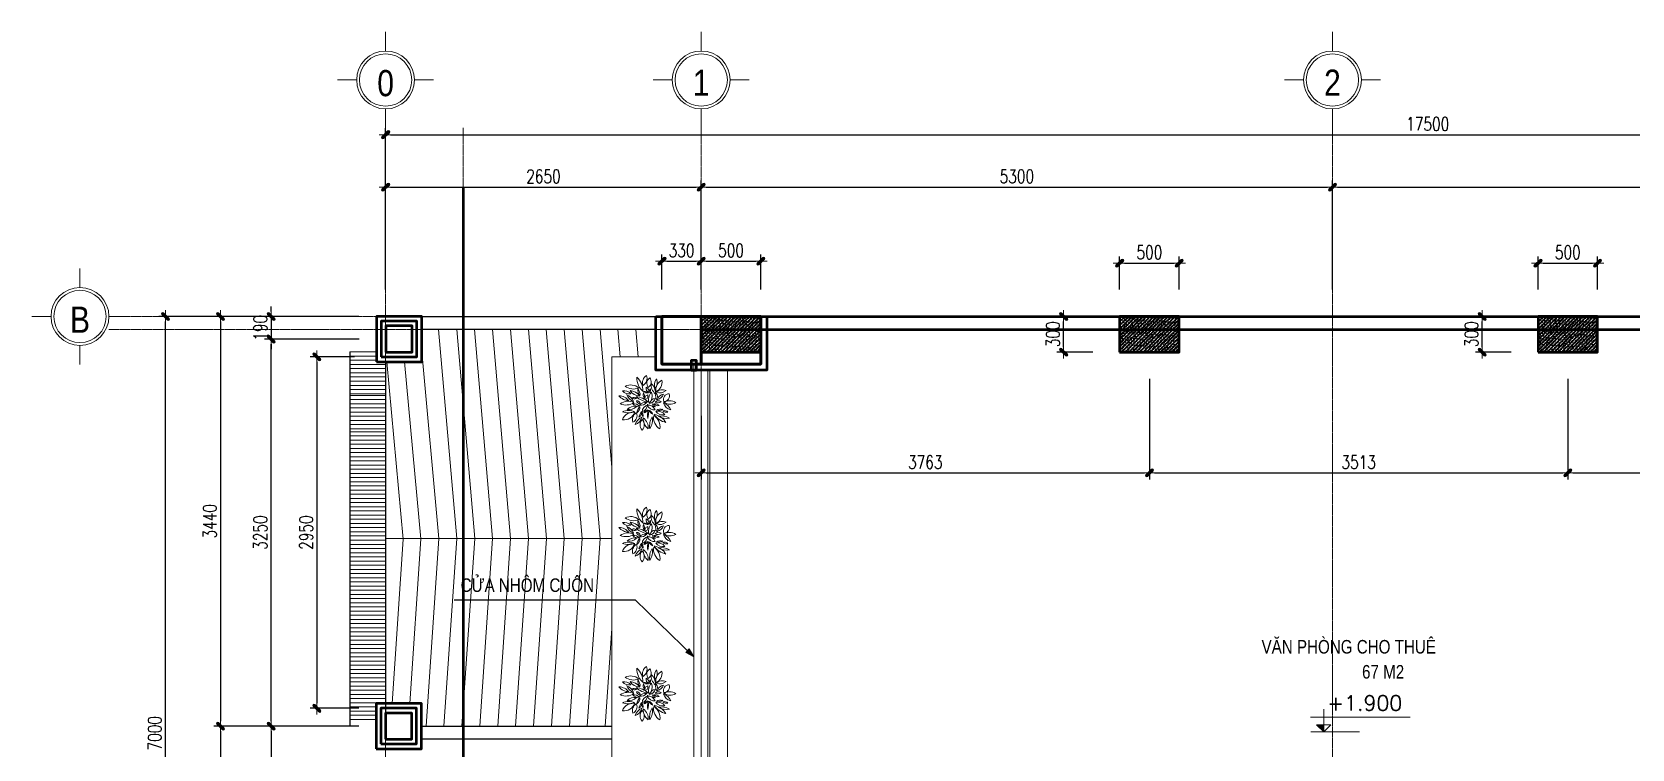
# Model space of a CAD drawing. Extents: x -165145 to 691808, y -202842 to 311040.
# Drawn here: x 443709 to 457143, y 280326 to 286346 of the extents above; entities that cross this region are included whole.
import ezdxf
from ezdxf.enums import TextEntityAlignment as Align

# ---------------------------------------------------------------- set-up
doc = ezdxf.new("R2010")
doc.units = 0
doc.header["$LTSCALE"] = 10
doc.header["$MEASUREMENT"] = 0
doc.linetypes.add('TIM', pattern=[26.01, 10, -3, 0.01, -3, 10])
doc.layers.get('0').update_dxf_attribs({"linetype": 'CONTINUOUS'})
doc.layers.get('Defpoints').update_dxf_attribs({"color": 5, "linetype": 'CONTINUOUS'})
for name, color, linetype, lineweight in [('ARROWS', 1, 'CONTINUOUS', 0), ('DIM', 8, 'CONTINUOUS', 13), ('netchia', 2, 'CONTINUOUS', 20), ('NETMANH', 149, 'CONTINUOUS', 5), ('NOITHAT', 35, 'CONTINUOUS', 9), ('TEXT', 4, 'CONTINUOUS', 20), ('THAY', 147, 'CONTINUOUS', 25), ('TRUC', 251, 'TIM', 5), ('wall', 7, 'CONTINUOUS', 50)]:
    doc.layers.add(name, color=color, linetype=linetype, lineweight=lineweight)
doc.styles.add('ROMANS', font='romans', dxfattribs={"width": 0.75, "bigfont": 'vns'})
doc.styles.add('VNARIALH', font='', dxfattribs={"width": 0.75})
doc.styles.add('VnArialNarrowH', font='')
doc.styles.add('VNCC-Arial', font='arial.ttf', dxfattribs={"width": 0.8})
doc.styles.get('VNARIALH').set_extended_font_data('.VnArialH')
doc.styles.get('VnArialNarrowH').set_extended_font_data('.VnArial NarrowH')
doc.dimstyles.new('fit0.75', dxfattribs={"dimscale": 0.5625, "dimtxt": 200, "dimasz": 75, "dimexe": 100, "dimexo": 400, "dimgap": 0.03, "dimtad": 0, "dimdec": 0, "dimdsep": 46, "dimtxsty": 'ROMANS', "dimblk": 'alex', "dimcen": 150, "dimclrd": 8, "dimclre": 8, "dimclrt": 7, "dimaunit": 1, "dimadec": 0, "dimazin": 0, "dimtfac": 0.072, "dimtdec": 0, "dimtix": 1, "dimtmove": 2, "dimatfit": 3, "dimldrblk": 'a-01', "dimfxl": 100, "dimtvp": 0.8, "dimtolj": 1, "dimarcsym": 0})

# ---------------------------------------------------------------- blocks, each defined once
blk = doc.blocks.new('tentruc')
at = {"layer": 'DIM'}
for p, q in [((0, 311), (0, 516)), ((-516, 0), (-311, 0)), ((-516, 0), (-311, 0)), ((311, 0), (516, 0)), ((311, 0), (516, 0)), ((0, -516), (0, -311))]:
    blk.add_line(p, q, dxfattribs=at)
at = {"layer": 'DIM', "ltscale": 0.5}
blk.add_circle((0, 0), 311, dxfattribs=at)
at = {"layer": 'DIM'}
blk.add_circle((0, 0), 281, dxfattribs=at)
at = {"layer": 'DIM', "color": 7, "linetype": 'ByBlock', "ltscale": 0.5, "style": 'VNARIALH', "width": 1.1}
blk.add_attdef('A', text='', height=281, dxfattribs=at).set_placement((0, -107), align=Align.CENTER)
blk = doc.blocks.new('alex')
at = {"layer": 'ARROWS'}
h = blk.add_hatch(color=1, dxfattribs=at)
edge = h.paths.add_edge_path()
edge.add_line((0.4, 0.74), (-0.74, -0.4))
edge.add_ellipse((-0.57, -0.57), major_axis=(0.17, 0.17), ratio=1, start_angle=90, end_angle=270)
edge.add_line((-0.4, -0.74), (0.74, 0.4))
edge.add_ellipse((0.57, 0.57), major_axis=(0.17, 0.17), ratio=1, start_angle=270, end_angle=450)
blk.add_lwpolyline([(0.4, 0.74), (-0.74, -0.4, 1), (-0.4, -0.74), (0.74, 0.4, 1)], format="xyb", close=True, dxfattribs=at)
at = {"layer": 'netchia', "color": 2}
for p, q in [((1.27, 0), (-1.27, 0)), ((0, -1.27), (0, 1.27))]:
    blk.add_line(p, q, dxfattribs=at)
blk = doc.blocks.new('*D874')
at = {"layer": 'Defpoints', "color": 0, "ltscale": 0.05, "transparency": 16777216}
for p in [(455885, 283958), (456354, 283958), (456354, 283658)]:
    blk.add_point(p, dxfattribs=at)
at = {"layer": 'DIM', "color": 8, "lineweight": -2, "ltscale": 0.05, "transparency": 16777216}
for p, q in [((456129, 283958), (455829, 283958)), ((455885, 283700), (455885, 283916)), ((456129, 283658), (455829, 283658))]:
    blk.add_line(p, q, dxfattribs=at)
at = {"layer": 'DIM', "color": 8, "lineweight": -2, "ltscale": 0.05, "transparency": 16777216, "xscale": 42.1875, "yscale": 42.1875, "zscale": 42.1875}
for p, rotation in [((455885, 283958), 90), ((455885, 283658), 270)]:
    blk.add_blockref('alex', p, dxfattribs=dict(at, rotation=rotation))
at = {"layer": 'DIM', "color": 7, "ltscale": 0.05, "transparency": 16777216, "insert": (455795, 283808), "char_height": 112.5, "attachment_point": 5, "rotation": 90, "style": 'ROMANS'}
blk.add_mtext('\\A1;300', dxfattribs=at)
blk = doc.blocks.new('a-01')
at = {"layer": 'ARROWS'}
blk.add_hatch(color=256, dxfattribs=at).paths.add_polyline_path([(-1.8, 0.49), (-1.8, -0.49), (0, 0)])
at = {"layer": 'netchia'}
blk.add_lwpolyline([(-1.8, 0.49), (-1.8, -0.49), (0, 0), (0, 0)], close=True, dxfattribs=at)
blk = doc.blocks.new('*D877')
at = {"layer": 'Defpoints', "color": 0, "ltscale": 0.05, "transparency": 16777216}
for p in [(454628, 285044), (449328, 283958), (454628, 283958)]:
    blk.add_point(p, dxfattribs=at)
at = {"layer": 'DIM', "color": 8, "lineweight": -2, "ltscale": 0.05, "transparency": 16777216}
for p, q in [((449328, 284183), (449328, 285100)), ((454628, 284183), (454628, 285100)), ((449370, 285044), (454585, 285044))]:
    blk.add_line(p, q, dxfattribs=at)
at = {"layer": 'DIM', "color": 8, "lineweight": -2, "ltscale": 0.05, "transparency": 16777216, "xscale": 42.1875, "yscale": 42.1875, "zscale": 42.1875, "rotation": 180}
blk.add_blockref('alex', (449328, 285044), dxfattribs=at)
at = {"layer": 'DIM', "color": 8, "lineweight": -2, "ltscale": 0.05, "transparency": 16777216, "xscale": 42.1875, "yscale": 42.1875, "zscale": 42.1875}
blk.add_blockref('alex', (454628, 285044), dxfattribs=at)
at = {"layer": 'DIM', "color": 7, "ltscale": 0.05, "transparency": 16777216, "insert": (451978, 285134), "char_height": 112.5, "attachment_point": 5, "style": 'ROMANS'}
blk.add_mtext('\\A1;5300', dxfattribs=at)
blk = doc.blocks.new('*D836')
at = {"layer": 'Defpoints', "color": 0, "transparency": 16777216}
for p in [(449328, 285044), (446678, 284066), (449328, 284066)]:
    blk.add_point(p, dxfattribs=at)
at = {"layer": 'DIM', "color": 8, "lineweight": -2, "transparency": 16777216}
for p, q in [((446678, 284291), (446678, 285100)), ((449328, 284291), (449328, 285100)), ((446720, 285044), (449285, 285044))]:
    blk.add_line(p, q, dxfattribs=at)
at = {"layer": 'DIM', "color": 8, "lineweight": -2, "transparency": 16777216, "xscale": 42.1875, "yscale": 42.1875, "zscale": 42.1875, "rotation": 180}
blk.add_blockref('alex', (446678, 285044), dxfattribs=at)
at = {"layer": 'DIM', "color": 8, "lineweight": -2, "transparency": 16777216, "xscale": 42.1875, "yscale": 42.1875, "zscale": 42.1875}
blk.add_blockref('alex', (449328, 285044), dxfattribs=at)
at = {"layer": 'DIM', "color": 7, "transparency": 16777216, "insert": (448003, 285134), "char_height": 112.5, "attachment_point": 5, "style": 'ROMANS'}
blk.add_mtext('\\A1;2650', dxfattribs=at)
blk = doc.blocks.new('*D837')
at = {"layer": 'Defpoints', "color": 0, "transparency": 16777216}
for p in [(460118, 285044), (454628, 283958), (460118, 283958)]:
    blk.add_point(p, dxfattribs=at)
at = {"layer": 'DIM', "color": 8, "lineweight": -2, "transparency": 16777216}
for p, q in [((454628, 284183), (454628, 285100)), ((460118, 284183), (460118, 285100)), ((454670, 285044), (460075, 285044))]:
    blk.add_line(p, q, dxfattribs=at)
at = {"layer": 'DIM', "color": 8, "lineweight": -2, "transparency": 16777216, "xscale": 42.1875, "yscale": 42.1875, "zscale": 42.1875, "rotation": 180}
blk.add_blockref('alex', (454628, 285044), dxfattribs=at)
at = {"layer": 'DIM', "color": 8, "lineweight": -2, "transparency": 16777216, "xscale": 42.1875, "yscale": 42.1875, "zscale": 42.1875}
blk.add_blockref('alex', (460118, 285044), dxfattribs=at)
at = {"layer": 'DIM', "color": 7, "transparency": 16777216, "insert": (457373, 285134), "char_height": 112.5, "attachment_point": 5, "style": 'ROMANS'}
blk.add_mtext('\\A1;5490', dxfattribs=at)
blk = doc.blocks.new('*D841')
at = {"layer": 'Defpoints', "color": 0, "transparency": 16777216}
for p in [(464178, 285484), (446678, 283958), (464178, 283958)]:
    blk.add_point(p, dxfattribs=at)
at = {"layer": 'DIM', "color": 8, "lineweight": -2, "transparency": 16777216}
for p, q in [((446678, 284183), (446678, 285540)), ((464178, 284183), (464178, 285540)), ((446720, 285484), (464135, 285484))]:
    blk.add_line(p, q, dxfattribs=at)
at = {"layer": 'DIM', "color": 8, "lineweight": -2, "transparency": 16777216, "xscale": 42.1875, "yscale": 42.1875, "zscale": 42.1875, "rotation": 180}
blk.add_blockref('alex', (446678, 285484), dxfattribs=at)
at = {"layer": 'DIM', "color": 8, "lineweight": -2, "transparency": 16777216, "xscale": 42.1875, "yscale": 42.1875, "zscale": 42.1875}
blk.add_blockref('alex', (464178, 285484), dxfattribs=at)
at = {"layer": 'DIM', "color": 7, "transparency": 16777216, "insert": (455428, 285574), "char_height": 112.5, "attachment_point": 5, "style": 'ROMANS'}
blk.add_mtext('\\A1;17500', dxfattribs=at)
blk = doc.blocks.new('*D866')
at = {"layer": 'Defpoints', "color": 0, "transparency": 16777216}
for p in [(449828, 284422), (449328, 283958), (449828, 283958)]:
    blk.add_point(p, dxfattribs=at)
at = {"layer": 'DIM', "color": 8, "lineweight": -2, "transparency": 16777216}
for p, q in [((449328, 284183), (449328, 284478)), ((449370, 284422), (449785, 284422)), ((449828, 284183), (449828, 284478))]:
    blk.add_line(p, q, dxfattribs=at)
at = {"layer": 'DIM', "color": 8, "lineweight": -2, "transparency": 16777216, "xscale": 42.1875, "yscale": 42.1875, "zscale": 42.1875, "rotation": 180}
blk.add_blockref('alex', (449328, 284422), dxfattribs=at)
at = {"layer": 'DIM', "color": 8, "lineweight": -2, "transparency": 16777216, "xscale": 42.1875, "yscale": 42.1875, "zscale": 42.1875}
blk.add_blockref('alex', (449828, 284422), dxfattribs=at)
at = {"layer": 'DIM', "color": 7, "transparency": 16777216, "insert": (449578, 284512), "char_height": 112.5, "attachment_point": 5, "style": 'ROMANS'}
blk.add_mtext('\\A1;500', dxfattribs=at)
blk = doc.blocks.new('*D867')
at = {"layer": 'Defpoints', "color": 0, "transparency": 16777216}
for p in [(456854, 284406), (456354, 283958), (456854, 283958)]:
    blk.add_point(p, dxfattribs=at)
at = {"layer": 'DIM', "color": 8, "lineweight": -2, "transparency": 16777216}
for p, q in [((456354, 284183), (456354, 284462)), ((456854, 284183), (456854, 284462)), ((456397, 284406), (456812, 284406))]:
    blk.add_line(p, q, dxfattribs=at)
at = {"layer": 'DIM', "color": 8, "lineweight": -2, "transparency": 16777216, "xscale": 42.1875, "yscale": 42.1875, "zscale": 42.1875, "rotation": 180}
blk.add_blockref('alex', (456354, 284406), dxfattribs=at)
at = {"layer": 'DIM', "color": 8, "lineweight": -2, "transparency": 16777216, "xscale": 42.1875, "yscale": 42.1875, "zscale": 42.1875}
blk.add_blockref('alex', (456854, 284406), dxfattribs=at)
at = {"layer": 'DIM', "color": 7, "transparency": 16777216, "insert": (456604, 284496), "char_height": 112.5, "attachment_point": 5, "style": 'ROMANS'}
blk.add_mtext('\\A1;500', dxfattribs=at)
blk = doc.blocks.new('*D883')
at = {"layer": 'Defpoints', "color": 0, "ltscale": 0.05, "transparency": 16777216}
for p in [(449328, 284422), (448998, 283958), (449328, 283958)]:
    blk.add_point(p, dxfattribs=at)
at = {"layer": 'DIM', "color": 8, "lineweight": -2, "ltscale": 0.05, "transparency": 16777216}
for p, q in [((448998, 284183), (448998, 284478)), ((449040, 284422), (449285, 284422)), ((449328, 284183), (449328, 284478))]:
    blk.add_line(p, q, dxfattribs=at)
at = {"layer": 'DIM', "color": 8, "lineweight": -2, "ltscale": 0.05, "transparency": 16777216, "xscale": 42.1875, "yscale": 42.1875, "zscale": 42.1875, "rotation": 180}
blk.add_blockref('alex', (448998, 284422), dxfattribs=at)
at = {"layer": 'DIM', "color": 8, "lineweight": -2, "ltscale": 0.05, "transparency": 16777216, "xscale": 42.1875, "yscale": 42.1875, "zscale": 42.1875}
blk.add_blockref('alex', (449328, 284422), dxfattribs=at)
at = {"layer": 'DIM', "color": 7, "ltscale": 0.05, "transparency": 16777216, "insert": (449163, 284512), "char_height": 112.5, "attachment_point": 5, "style": 'ROMANS'}
blk.add_mtext('\\A1;330', dxfattribs=at)
blk = doc.blocks.new('*D887')
at = {"layer": 'Defpoints', "color": 0, "transparency": 16777216}
for p in [(444829, 283958), (446678, 283958), (446678, 276958)]:
    blk.add_point(p, dxfattribs=at)
at = {"layer": 'DIM', "color": 8, "lineweight": -2, "transparency": 16777216}
for p, q in [((446453, 283958), (444773, 283958)), ((444829, 277000), (444829, 283916)), ((446453, 276958), (444773, 276958))]:
    blk.add_line(p, q, dxfattribs=at)
at = {"layer": 'DIM', "color": 8, "lineweight": -2, "transparency": 16777216, "xscale": 42.1875, "yscale": 42.1875, "zscale": 42.1875}
for p, rotation in [((444829, 283958), 90), ((444829, 276958), 270)]:
    blk.add_blockref('alex', p, dxfattribs=dict(at, rotation=rotation))
at = {"layer": 'DIM', "color": 7, "transparency": 16777216, "insert": (444739, 280458), "char_height": 112.5, "attachment_point": 5, "rotation": 90, "style": 'ROMANS'}
blk.add_mtext('\\A1;7000', dxfattribs=at)
blk = doc.blocks.new('cot0.000')
at = {"linetype": 'ByBlock', "ltscale": 0.5}
blk.add_hatch(color=7, dxfattribs=at).paths.add_polyline_path([(0, 65), (-67, 65), (0, 0)])
at = {"color": 7, "linetype": 'ByBlock', "ltscale": 0.5}
for p, q in [((0, 212), (0, 0)), ((-124, 138), (807, 138)), ((-121, 0), (332, 0)), ((0, 0), (-67, 65)), ((-67, 65), (67, 65)), ((0, 0), (67, 65))]:
    blk.add_line(p, q, dxfattribs=at)
at = {"color": 7, "linetype": 'ByBlock', "ltscale": 0.5, "style": 'ROMANS'}
blk.add_attdef('%%P0.000', (33, 199), '', height=141, dxfattribs=at)
blk = doc.blocks.new('*D888')
at = {"layer": 'Defpoints', "color": 0, "transparency": 16777216}
for p in [(446601, 283958), (445292, 280518), (446598, 280518)]:
    blk.add_point(p, dxfattribs=at)
at = {"layer": 'DIM', "color": 8, "lineweight": -2, "transparency": 16777216}
for p, q in [((446376, 283958), (445236, 283958)), ((445292, 283916), (445292, 280560)), ((446373, 280518), (445236, 280518))]:
    blk.add_line(p, q, dxfattribs=at)
at = {"layer": 'DIM', "color": 8, "lineweight": -2, "transparency": 16777216, "xscale": 42.1875, "yscale": 42.1875, "zscale": 42.1875}
for p, rotation in [((445292, 283958), 90), ((445292, 280518), 270)]:
    blk.add_blockref('alex', p, dxfattribs=dict(at, rotation=rotation))
at = {"layer": 'DIM', "color": 7, "transparency": 16777216, "insert": (445202, 282238), "char_height": 112.5, "attachment_point": 5, "rotation": 90, "style": 'ROMANS'}
blk.add_mtext('\\A1;3440', dxfattribs=at)
blk = doc.blocks.new('*D889')
at = {"layer": 'Defpoints', "color": 0, "transparency": 16777216}
for p in [(446499, 280518), (445292, 276958), (446499, 276958)]:
    blk.add_point(p, dxfattribs=at)
at = {"layer": 'DIM', "color": 8, "lineweight": -2, "transparency": 16777216}
for p, q in [((446274, 280518), (445236, 280518)), ((445292, 280476), (445292, 277000)), ((446274, 276958), (445236, 276958))]:
    blk.add_line(p, q, dxfattribs=at)
at = {"layer": 'DIM', "color": 8, "lineweight": -2, "transparency": 16777216, "xscale": 42.1875, "yscale": 42.1875, "zscale": 42.1875}
for p, rotation in [((445292, 280518), 90), ((445292, 276958), 270)]:
    blk.add_blockref('alex', p, dxfattribs=dict(at, rotation=rotation))
at = {"layer": 'DIM', "color": 7, "transparency": 16777216, "insert": (445202, 278738), "char_height": 112.5, "attachment_point": 5, "rotation": 90, "style": 'ROMANS'}
blk.add_mtext('\\A1;3560', dxfattribs=at)
blk = doc.blocks.new('*D890')
at = {"layer": 'Defpoints', "color": 0, "transparency": 16777216}
for p in [(446678, 280518), (445716, 278758), (446678, 278758)]:
    blk.add_point(p, dxfattribs=at)
at = {"layer": 'DIM', "color": 8, "lineweight": -2, "transparency": 16777216}
for p, q in [((446453, 280518), (445660, 280518)), ((445716, 280476), (445716, 278800)), ((446453, 278758), (445660, 278758))]:
    blk.add_line(p, q, dxfattribs=at)
at = {"layer": 'DIM', "color": 8, "lineweight": -2, "transparency": 16777216, "xscale": 42.1875, "yscale": 42.1875, "zscale": 42.1875}
for p, rotation in [((445716, 280518), 90), ((445716, 278758), 270)]:
    blk.add_blockref('alex', p, dxfattribs=dict(at, rotation=rotation))
at = {"layer": 'DIM', "color": 7, "transparency": 16777216, "insert": (445626, 279638), "char_height": 112.5, "attachment_point": 5, "rotation": 90, "style": 'ROMANS'}
blk.add_mtext('\\A1;1760', dxfattribs=at)
blk = doc.blocks.new('*D893')
at = {"layer": 'Defpoints', "color": 0, "transparency": 16777216}
for p in [(445716, 283768), (446681, 283768), (446678, 280518)]:
    blk.add_point(p, dxfattribs=at)
at = {"layer": 'DIM', "color": 8, "lineweight": -2, "transparency": 16777216}
for p, q in [((446456, 283768), (445660, 283768)), ((445716, 280560), (445716, 283726)), ((446453, 280518), (445660, 280518))]:
    blk.add_line(p, q, dxfattribs=at)
at = {"layer": 'DIM', "color": 8, "lineweight": -2, "transparency": 16777216, "xscale": 42.1875, "yscale": 42.1875, "zscale": 42.1875}
for p, rotation in [((445716, 283768), 90), ((445716, 280518), 270)]:
    blk.add_blockref('alex', p, dxfattribs=dict(at, rotation=rotation))
at = {"layer": 'DIM', "color": 7, "transparency": 16777216, "insert": (445626, 282143), "char_height": 112.5, "attachment_point": 5, "rotation": 90, "style": 'ROMANS'}
blk.add_mtext('\\A1;3250', dxfattribs=at)
blk = doc.blocks.new('*D894')
at = {"layer": 'Defpoints', "color": 0, "transparency": 16777216}
for p in [(446601, 283958), (445716, 283768), (446681, 283768)]:
    blk.add_point(p, dxfattribs=at)
at = {"layer": 'DIM', "color": 8, "lineweight": -2, "transparency": 16777216}
for p, q in [((445716, 284000), (445716, 284042)), ((446376, 283958), (445660, 283958)), ((445716, 283958), (445716, 283768)), ((446456, 283768), (445660, 283768)), ((445716, 283726), (445716, 283684))]:
    blk.add_line(p, q, dxfattribs=at)
at = {"layer": 'DIM', "color": 8, "lineweight": -2, "transparency": 16777216, "xscale": 42.1875, "yscale": 42.1875, "zscale": 42.1875}
for p, rotation in [((445716, 283958), 270), ((445716, 283768), 90)]:
    blk.add_blockref('alex', p, dxfattribs=dict(at, rotation=rotation))
at = {"layer": 'DIM', "color": 7, "transparency": 16777216, "insert": (445626, 283863), "char_height": 112.5, "attachment_point": 5, "rotation": 90, "style": 'ROMANS'}
blk.add_mtext('\\A1;190', dxfattribs=at)
blk = doc.blocks.new('MB-CAY44')
at = {"color": 0, "linetype": 'ByBlock'}
for centre, radius, start, end in [((-348, 127), 274, 49.8506, 114.6719), ((-286, 586), 274, 229.8506, 294.6719), ((153, 541), 365, 176.0096, 234.5768), ((-451, 290), 365, 356.0096, 49.186), ((83, 452), 175, 120.4086, 200.4312), ((-170, 542), 175, 300.4086, 20.4312), ((72, 323), 89.3, 161.8817, 249.7301), ((-44, 267), 89.3, 341.8817, 69.7301), ((144, 435), 143, 124.6008, 217.4658), ((-51, 466), 143, 304.6008, 37.4658), ((345, 409), 255, 175.2839, 229.9285), ((-73, 235), 255, 355.2839, 49.9285), ((351, 405), 192, 138.8969, 205.4069), ((33, 449), 192, 318.8969, 25.4069), ((415, 293), 226, 114.4303, 189.807), ((98, 460), 226, 294.4303, 9.807), ((-373, 353), 290, 219.7488, 267.8702), ((-606, -122), 290, 39.7488, 87.8702), ((-396, -246), 298, 66.2552, 125.0335), ((-444, 270), 298, 245.6693, 304.4476), ((-482, 89), 187, 42.1437, 101.6667), ((-382, 397), 187, 222.1437, 281.6667), ((-188, 287), 260, 201.3015, 248.66), ((-525, -49), 260, 21.3015, 68.66), ((-362, 35), 244, 32.8184, 88.3343), ((-150, 411), 244, 212.8184, 268.3343), ((-281, 49), 87.4, 47.3873, 115.7476), ((-259, 192), 87.4, 227.3873, 295.7476), ((-259, -268), 418, 46.9394, 85.8583), ((57, 455), 418, 226.9394, 265.8583), ((-144, 78), 79.3, 190.523, 270.8605), ((-220, -16), 79.3, 10.523, 90.8605), ((20, 293), 210, 172.8778, 216.4562), ((-355, 189), 210, 354.4977, 38.0761), ((-31, -142), 169, 80.1717, 138.3136), ((-128, 136), 169, 260.1717, 318.3136), ((29, 188), 111, 158.2119, 216.9673), ((-163, 162), 111, 338.2119, 36.9673), ((-53, 140), 122, 47.1077, 93.2701), ((23, 350), 122, 227.1077, 273.2701), ((36, 113), 77.9, 102.1635, 198.3798), ((-54, 165), 77.9, 282.1635, 18.3798), ((268, 87), 233, 136.6356, 199.4278), ((-121, 169), 233, 316.6356, 19.4278), ((126, 263), 74, 131.0823, 198.427), ((7, 295), 74, 311.0823, 18.427), ((42, 142), 139, 276.3902, 348.0721), ((196, -24), 139, 97.3883, 169.0703), ((245, -33), 98.1, 53.2772, 136.2565), ((233, 113), 98.1, 233.2772, 316.2565), ((328, 171), 142, 159.261, 223.9723), ((91, 126), 142, 337.7122, 42.4235), ((334, 108), 191, 66.1459, 133.4318), ((282, 423), 191, 245.4893, 312.7752), ((381, 42), 164, 99.3324, 162.1699), ((198, 254), 164, 279.3324, 342.1699), ((470, 93), 118, 86.9965, 202.2058), ((482, -167), 230, 54.1936, 122.622), ((500, 218), 230, 232.0955, 300.5238), ((297, -202), 223, 18.5093, 74.2466), ((569, 84), 223, 198.5093, 254.2466), ((367, 166), 118, 266.9965, 22.2058), ((-389, -495), 350, 67.9577, 112.0423), ((-389, 154), 350, 247.9577, 292.0423), ((-291, -420), 241, 81.9405, 161.3964), ((-486, -104), 241, 261.9405, 341.3964), ((-273, -263), 207, 75.5726, 136.3385), ((-371, 80), 207, 255.5726, 316.3385), ((-149, -336), 159, 118.5878, 201.4707), ((-277, -169), 166, 43.3367, 98.0592), ((-180, 109), 166, 223.3367, 278.0592), ((-368, -251), 159, 296.5049, 19.3878), ((-331, -227), 234, 291.2499, 344.3738), ((-22, -507), 234, 111.2499, 164.3738), ((-57, -192), 154, 125.3547, 180.2444), ((-300, -67), 154, 305.3547, 0.2444), ((12, -306), 181, 133.9894, 174.6599), ((-289, -156), 181, 312.3809, 353.0513), ((24, -450), 167, 137.2816, 222.7184), ((-169, -251), 90.3, 346.6712, 51.5788), ((-20, -205), 90.3, 162.6051, 227.5126), ((-138, -23), 150, 280.5964, 4.0524), ((52, -175), 150, 98.3256, 181.7816), ((-222, -450), 167, 317.2816, 42.7184), ((189, -319), 268, 176.7146, 233.4855), ((-237, -519), 268, 356.7146, 53.4855), ((47, -253), 124, 100.7404, 152.602), ((-81, -73), 124, 278.3028, 330.1644), ((310, -242), 299, 159.0434, 194.094), ((35, -180), 151, 18.7265, 98.5819), ((155, 18), 151, 198.7265, 278.5819), ((-264, -219), 299, 341.3279, 16.3785), ((190, -85), 153, 199.0975, 246.0922), ((-17, -275), 153, 19.0975, 66.0922), ((414, -475), 356, 146.5506, 189.6063), ((-234, -338), 356, 326.5506, 9.6063), ((192, 4), 72.2, 184.751, 258.4779), ((106, -72), 72.2, 4.751, 78.4779), ((418, -300), 275, 169.9797, 239.5558), ((7, -489), 275, 349.7437, 59.3198), ((505, 13), 425, 214.8518, 256.8329), ((55, -637), 425, 33.7346, 75.7157), ((183, -99), 96.4, 36.6262, 104.0418), ((237, 52), 96.4, 216.6262, 284.0418), ((230, -357), 198, 37.9495, 102.0596), ((345, -42), 198, 217.9495, 282.0596), ((292, -262), 149, 71.397, 126.5601), ((251, 0), 149, 251.397, 306.5601), ((300, -597), 338, 57.8807, 99.8189), ((422, 22), 338, 237.8807, 279.8189), ((373, -246), 101, 42.1798, 106.9561), ((418, -81), 101, 222.1798, 286.9561)]:
    blk.add_arc(centre, radius, start, end, dxfattribs=at)
blk = doc.blocks.new('*D902')
at = {"layer": 'Defpoints', "color": 0, "transparency": 16777216}
for p in [(446641, 283618), (446100, 280668), (446678, 280668)]:
    blk.add_point(p, dxfattribs=at)
at = {"layer": 'DIM', "color": 8, "lineweight": -2, "transparency": 16777216}
for p, q in [((446416, 283618), (446043, 283618)), ((446100, 283576), (446100, 280710)), ((446453, 280668), (446043, 280668))]:
    blk.add_line(p, q, dxfattribs=at)
at = {"layer": 'DIM', "color": 8, "lineweight": -2, "transparency": 16777216, "xscale": 42.1875, "yscale": 42.1875, "zscale": 42.1875}
for p, rotation in [((446100, 283618), 90), ((446100, 280668), 270)]:
    blk.add_blockref('alex', p, dxfattribs=dict(at, rotation=rotation))
at = {"layer": 'DIM', "color": 7, "transparency": 16777216, "insert": (446010, 282143), "char_height": 112.5, "attachment_point": 5, "rotation": 90, "style": 'ROMANS'}
blk.add_mtext('\\A1;2950', dxfattribs=at)
blk = doc.blocks.new('*D903')
at = {"layer": 'Defpoints', "color": 0, "ltscale": 0.05, "transparency": 16777216}
for p in [(452371, 283958), (452841, 283958), (452841, 283658)]:
    blk.add_point(p, dxfattribs=at)
at = {"layer": 'DIM', "color": 8, "lineweight": -2, "ltscale": 0.05, "transparency": 16777216}
for p, q in [((452616, 283958), (452315, 283958)), ((452371, 283700), (452371, 283916)), ((452616, 283658), (452315, 283658))]:
    blk.add_line(p, q, dxfattribs=at)
at = {"layer": 'DIM', "color": 8, "lineweight": -2, "ltscale": 0.05, "transparency": 16777216, "xscale": 42.1875, "yscale": 42.1875, "zscale": 42.1875}
for p, rotation in [((452371, 283958), 90), ((452371, 283658), 270)]:
    blk.add_blockref('alex', p, dxfattribs=dict(at, rotation=rotation))
at = {"layer": 'DIM', "color": 7, "ltscale": 0.05, "transparency": 16777216, "insert": (452281, 283808), "char_height": 112.5, "attachment_point": 5, "rotation": 90, "style": 'ROMANS'}
blk.add_mtext('\\A1;300', dxfattribs=at)
blk = doc.blocks.new('*D904')
at = {"layer": 'Defpoints', "color": 0, "transparency": 16777216}
for p in [(453341, 284406), (452841, 283958), (453341, 283958)]:
    blk.add_point(p, dxfattribs=at)
at = {"layer": 'DIM', "color": 8, "lineweight": -2, "transparency": 16777216}
for p, q in [((452841, 284183), (452841, 284462)), ((453341, 284183), (453341, 284462)), ((452883, 284406), (453299, 284406))]:
    blk.add_line(p, q, dxfattribs=at)
at = {"layer": 'DIM', "color": 8, "lineweight": -2, "transparency": 16777216, "xscale": 42.1875, "yscale": 42.1875, "zscale": 42.1875, "rotation": 180}
blk.add_blockref('alex', (452841, 284406), dxfattribs=at)
at = {"layer": 'DIM', "color": 8, "lineweight": -2, "transparency": 16777216, "xscale": 42.1875, "yscale": 42.1875, "zscale": 42.1875}
blk.add_blockref('alex', (453341, 284406), dxfattribs=at)
at = {"layer": 'DIM', "color": 7, "transparency": 16777216, "insert": (453091, 284496), "char_height": 112.5, "attachment_point": 5, "style": 'ROMANS'}
blk.add_mtext('\\A1;500', dxfattribs=at)
blk = doc.blocks.new('*D909')
at = {"layer": 'Defpoints', "color": 0, "transparency": 16777216}
for p in [(453091, 283658), (449328, 283348), (453091, 282644)]:
    blk.add_point(p, dxfattribs=at)
at = {"layer": 'DIM', "color": 8, "lineweight": -2, "transparency": 16777216}
for p, q in [((453091, 283433), (453091, 282588)), ((449328, 283123), (449328, 282588)), ((449370, 282644), (453049, 282644))]:
    blk.add_line(p, q, dxfattribs=at)
at = {"layer": 'DIM', "color": 8, "lineweight": -2, "transparency": 16777216, "xscale": 42.1875, "yscale": 42.1875, "zscale": 42.1875, "rotation": 180}
blk.add_blockref('alex', (449328, 282644), dxfattribs=at)
at = {"layer": 'DIM', "color": 8, "lineweight": -2, "transparency": 16777216, "xscale": 42.1875, "yscale": 42.1875, "zscale": 42.1875}
blk.add_blockref('alex', (453091, 282644), dxfattribs=at)
at = {"layer": 'DIM', "color": 7, "transparency": 16777216, "insert": (451209, 282734), "char_height": 112.5, "attachment_point": 5, "style": 'ROMANS'}
blk.add_mtext('\\A1;3763', dxfattribs=at)
blk = doc.blocks.new('*D910')
at = {"layer": 'Defpoints', "color": 0, "transparency": 16777216}
for p in [(453091, 283658), (456604, 283658), (456604, 282644)]:
    blk.add_point(p, dxfattribs=at)
at = {"layer": 'DIM', "color": 8, "lineweight": -2, "transparency": 16777216}
for p, q in [((453091, 283433), (453091, 282588)), ((456604, 283433), (456604, 282588)), ((453133, 282644), (456562, 282644))]:
    blk.add_line(p, q, dxfattribs=at)
at = {"layer": 'DIM', "color": 8, "lineweight": -2, "transparency": 16777216, "xscale": 42.1875, "yscale": 42.1875, "zscale": 42.1875, "rotation": 180}
blk.add_blockref('alex', (453091, 282644), dxfattribs=at)
at = {"layer": 'DIM', "color": 8, "lineweight": -2, "transparency": 16777216, "xscale": 42.1875, "yscale": 42.1875, "zscale": 42.1875}
blk.add_blockref('alex', (456604, 282644), dxfattribs=at)
at = {"layer": 'DIM', "color": 7, "transparency": 16777216, "insert": (454848, 282734), "char_height": 112.5, "attachment_point": 5, "style": 'ROMANS'}
blk.add_mtext('\\A1;3513', dxfattribs=at)
blk = doc.blocks.new('*D911')
at = {"layer": 'Defpoints', "color": 0, "transparency": 16777216}
for p in [(456604, 283658), (460118, 283658), (460118, 282644)]:
    blk.add_point(p, dxfattribs=at)
at = {"layer": 'DIM', "color": 8, "lineweight": -2, "transparency": 16777216}
for p, q in [((456604, 283433), (456604, 282588)), ((460118, 283433), (460118, 282588)), ((456647, 282644), (460075, 282644))]:
    blk.add_line(p, q, dxfattribs=at)
at = {"layer": 'DIM', "color": 8, "lineweight": -2, "transparency": 16777216, "xscale": 42.1875, "yscale": 42.1875, "zscale": 42.1875, "rotation": 180}
blk.add_blockref('alex', (456604, 282644), dxfattribs=at)
at = {"layer": 'DIM', "color": 8, "lineweight": -2, "transparency": 16777216, "xscale": 42.1875, "yscale": 42.1875, "zscale": 42.1875}
blk.add_blockref('alex', (460118, 282644), dxfattribs=at)
at = {"layer": 'DIM', "color": 7, "transparency": 16777216, "insert": (458361, 282734), "char_height": 112.5, "attachment_point": 5, "style": 'ROMANS'}
blk.add_mtext('\\A1;3513', dxfattribs=at)

msp = doc.modelspace()

# ---------------------------------------------------------------- hatches: boundary and pattern name
at = {"layer": 'DIM'}
h = msp.add_hatch(dxfattribs=at)
h.set_pattern_fill('BT-01', color=3, scale=5, pattern_type=2)
h.set_pattern_definition([(50, (-797081.195, 554917.752), (35.8630091, -3.13760675), [3.75, -41.25]), (355, (-797081.195, 554917.752), (-6.9375667, 37.6096067), [3, -33]), (100.4514, (-797078.206, 554917.49), (28.9254691, 34.4719771), [3.1870095, -35.0571056]), (46.1842, (-797081.195, 554927.75), (53.3620524, -8.2759507), [5.625, -61.875]), (96.6356, (-797076.75, 554927.06), (46.7331353, 48.7058935), [4.7805144, -52.58565]), (351.1842, (-797081.195, 554927.75), (46.7330973, 48.70593), [4.5, -49.5]), (21, (-797076.195, 554925.252), (29.8453526, -20.1309445), [3.75, -41.25]), (326, (-797076.195, 554925.252), (12.1657666, 36.2575023), [3, -33]), (71.4514, (-797073.708, 554923.575), (42.0111314, 16.1265248), [3.1870095, -35.0571056]), (37.5, (-797081.195, 554917.752), (0.60799277, 16.64469269), [0, -32.6, 0, -33.5, 0, -33.125]), (7.5, (-797081.195, 554917.752), (13.15347687, 19.7205856), [0, -19.1, 0, -31.85, 0, -12.625]), (327.5, (-797092.345, 554917.752), (26.69112181, -1.12774359), [0, -12.5, 0, -39, 0, -51.75]), (317.5, (-797097.345, 554917.752), (29.15930847, 5.0052491), [0, -16.25, 0, -25.9, 0, -36.75]), (45, (-797081.195, 554917.752), (-15.0260191, 15.0260191), []), (45, (-797081.195, 554923.877), (-15.0260191, 15.0260191), [])])
h.paths.add_polyline_path([(449327.66154, 283957.92624), (449827.66154, 283957.92624), (449827.66154, 283657.92624), (449327.66154, 283657.92624)])
h = msp.add_hatch(dxfattribs=at)
h.set_pattern_fill('BT-01', color=3, scale=5, pattern_type=2)
h.set_pattern_definition([(50, (-793567.86, 554917.76), (35.8630091, -3.13760675), [3.75, -41.25]), (355, (-793567.86, 554917.76), (-6.9375667, 37.6096067), [3, -33]), (100.4514, (-793564.873, 554917.498), (28.9254691, 34.4719771), [3.1870095, -35.0571056]), (46.1842, (-793567.86, 554927.76), (53.3620524, -8.2759507), [5.625, -61.875]), (96.6356, (-793563.415, 554927.07), (46.7331353, 48.7058935), [4.7805144, -52.58565]), (351.1842, (-793567.86, 554927.76), (46.7330973, 48.70593), [4.5, -49.5]), (21, (-793562.86, 554925.26), (29.8453526, -20.1309445), [3.75, -41.25]), (326, (-793562.86, 554925.26), (12.1657666, 36.2575023), [3, -33]), (71.4514, (-793560.374, 554923.582), (42.0111314, 16.1265248), [3.1870095, -35.0571056]), (37.5, (-793567.861, 554917.76), (0.60799277, 16.64469269), [0, -32.6, 0, -33.5, 0, -33.125]), (7.5, (-793567.861, 554917.76), (13.15347687, 19.7205856), [0, -19.1, 0, -31.85, 0, -12.625]), (327.5, (-793579.011, 554917.76), (26.69112181, -1.12774359), [0, -12.5, 0, -39, 0, -51.75]), (317.5, (-793584.011, 554917.76), (29.15930847, 5.0052491), [0, -16.25, 0, -25.9, 0, -36.75]), (45, (-793567.861, 554917.76), (-15.0260191, 15.0260191), []), (45, (-793567.861, 554923.884), (-15.0260191, 15.0260191), [])])
h.paths.add_polyline_path([(452840.99487, 283957.93362), (453340.99487, 283957.93362), (453340.99487, 283657.93362), (452840.99487, 283657.93362)])
h = msp.add_hatch(dxfattribs=at)
h.set_pattern_fill('BT-01', color=3, scale=5, pattern_type=2)
h.set_pattern_definition([(50, (-790054.528, 554917.76), (35.8630091, -3.13760675), [3.75, -41.25]), (355, (-790054.528, 554917.76), (-6.9375667, 37.6096067), [3, -33]), (100.4514, (-790051.54, 554917.497), (28.9254691, 34.4719771), [3.1870095, -35.0571056]), (46.1842, (-790054.53, 554927.76), (53.3620524, -8.2759507), [5.625, -61.875]), (96.6356, (-790050.08, 554927.07), (46.7331353, 48.7058935), [4.7805144, -52.58565]), (351.1842, (-790054.53, 554927.76), (46.7330973, 48.70593), [4.5, -49.5]), (21, (-790049.528, 554925.26), (29.8453526, -20.1309445), [3.75, -41.25]), (326, (-790049.528, 554925.26), (12.1657666, 36.2575023), [3, -33]), (71.4514, (-790047.04, 554923.58), (42.0111314, 16.1265248), [3.1870095, -35.0571056]), (37.5, (-790054.528, 554917.759), (0.60799277, 16.64469269), [0, -32.6, 0, -33.5, 0, -33.125]), (7.5, (-790054.528, 554917.759), (13.15347687, 19.7205856), [0, -19.1, 0, -31.85, 0, -12.625]), (327.5, (-790065.678, 554917.759), (26.69112181, -1.12774359), [0, -12.5, 0, -39, 0, -51.75]), (317.5, (-790070.678, 554917.759), (29.15930847, 5.0052491), [0, -16.25, 0, -25.9, 0, -36.75]), (45, (-790054.528, 554917.759), (-15.0260191, 15.0260191), []), (45, (-790054.528, 554923.884), (-15.0260191, 15.0260191), [])])
h.paths.add_polyline_path([(456354.32821, 283957.9329), (456854.32821, 283957.9329), (456854.32821, 283657.9329), (456354.32821, 283657.9329)])

# ---------------------------------------------------------------- linework, layer by layer
at = {"layer": 'DIM', "ltscale": 0.05}
for p, q in [((446377.67473, 283659.42863), (446600.60253, 283659.42863)), ((446377.67473, 283624.42863), (446600.60253, 283624.42863)), ((446377.67473, 283589.42863), (446600.60253, 283589.42863)), ((446377.67473, 283554.42863), (446677.67473, 283554.42863)), ((446377.67473, 283519.42863), (446677.67473, 283519.42863)), ((446377.67473, 283484.42863), (446677.67473, 283484.42863)), ((449327.66154, 283507.95533), (449327.66154, 279327.92737)), ((449547.66154, 283507.95533), (449547.66154, 279327.92737)), ((446377.67473, 283449.42863), (446677.67473, 283449.42863)), ((446377.67473, 283414.42863), (446677.67473, 283414.42863)), ((446377.67473, 283379.42863), (446677.67473, 283379.42863)), ((446377.67473, 283344.42863), (446677.67473, 283344.42863)), ((446377.67473, 283309.42863), (446677.67473, 283309.42863)), ((446377.67473, 283309.42863), (446677.67473, 283309.42863)), ((446377.67473, 283294.42863), (446677.67473, 283294.42863)), ((446377.67473, 283259.42863), (446677.67473, 283259.42863)), ((446377.67473, 283224.42863), (446677.67473, 283224.42863)), ((446377.67473, 283189.42863), (446677.67473, 283189.42863)), ((446377.67473, 283154.42863), (446677.67473, 283154.42863)), ((446377.67473, 283119.42863), (446677.67473, 283119.42863)), ((446377.67473, 283084.42863), (446677.67473, 283084.42863)), ((446377.67473, 283049.42863), (446677.67473, 283049.42863)), ((446377.67473, 283014.42863), (446677.67473, 283014.42863)), ((446377.67473, 282989.42863), (446677.67473, 282989.42863)), ((446377.67473, 282954.42863), (446677.67473, 282954.42863)), ((446377.67473, 282954.42863), (446677.67473, 282954.42863)), ((446377.67473, 282919.42863), (446677.67473, 282919.42863)), ((446377.67473, 282884.42863), (446677.67473, 282884.42863)), ((446377.67473, 282849.42863), (446677.67473, 282849.42863)), ((446377.67473, 282814.42863), (446677.67473, 282814.42863)), ((446377.67473, 282779.42863), (446677.67473, 282779.42863)), ((446377.67473, 282744.42863), (446677.67473, 282744.42863)), ((446377.67473, 282709.42863), (446677.67473, 282709.42863)), ((446377.67473, 282674.42863), (446677.67473, 282674.42863)), ((446377.67473, 282639.42863), (446677.67473, 282639.42863)), ((446377.67473, 282604.42863), (446677.67473, 282604.42863)), ((446377.67473, 282569.42863), (446677.67473, 282569.42863)), ((446377.67473, 282534.42863), (446677.67473, 282534.42863)), ((446377.67473, 282499.42863), (446677.67473, 282499.42863)), ((446377.67473, 282464.42863), (446677.67473, 282464.42863)), ((446377.67473, 282429.42863), (446677.67473, 282429.42863)), ((446377.67473, 282394.42863), (446677.67473, 282394.42863)), ((446377.67473, 282359.42863), (446677.67473, 282359.42863)), ((446377.67473, 282324.42863), (446677.67473, 282324.42863)), ((446377.67473, 282289.42863), (446677.67473, 282289.42863)), ((446377.67473, 282254.42863), (446677.67473, 282254.42863)), ((446377.67473, 282219.42863), (446677.67473, 282219.42863)), ((446377.67473, 282184.42863), (446677.67473, 282184.42863)), ((446377.67473, 282149.42863), (446677.67473, 282149.42863)), ((446377.67473, 282114.42863), (446677.67473, 282114.42863)), ((446377.67473, 282114.42863), (446677.67473, 282114.42863)), ((446377.67473, 282079.42863), (446677.67473, 282079.42863)), ((446377.67473, 282044.42863), (446677.67473, 282044.42863)), ((446377.67473, 282009.42863), (446677.67473, 282009.42863)), ((446677.67473, 282092.95546), (448577.66154, 282092.95546)), ((446377.67473, 281974.42863), (446677.67473, 281974.42863)), ((446377.67473, 281939.42863), (446677.67473, 281939.42863)), ((446377.67473, 281904.42863), (446677.67473, 281904.42863)), ((446377.67473, 281869.42863), (446677.67473, 281869.42863)), ((446377.67473, 281834.42863), (446677.67473, 281834.42863)), ((446377.67473, 281799.42863), (446677.67473, 281799.42863)), ((446377.67473, 281764.42863), (446677.67473, 281764.42863)), ((446377.67473, 281729.42863), (446677.67473, 281729.42863)), ((446377.67473, 281694.42863), (446677.67473, 281694.42863)), ((446377.67473, 281659.42863), (446677.67473, 281659.42863)), ((446377.67473, 281624.42863), (446677.67473, 281624.42863)), ((446377.67473, 281589.42863), (446677.67473, 281589.42863)), ((446377.67473, 281554.42863), (446677.67473, 281554.42863)), ((446377.67473, 281554.42863), (446677.67473, 281554.42863)), ((446377.67473, 281519.42863), (446677.67473, 281519.42863)), ((446377.67473, 281484.42863), (446677.67473, 281484.42863)), ((446377.67473, 281449.42863), (446677.67473, 281449.42863)), ((446377.67473, 281414.42863), (446677.67473, 281414.42863)), ((446377.67473, 281379.42863), (446677.67473, 281379.42863)), ((446377.67473, 281344.42863), (446677.67473, 281344.42863)), ((446377.67473, 281309.42863), (446677.67473, 281309.42863)), ((446377.67473, 281274.42863), (446677.67473, 281274.42863)), ((446377.67473, 281239.42863), (446677.67473, 281239.42863)), ((446377.67473, 281204.42863), (446677.67473, 281204.42863)), ((446377.67473, 281169.42863), (446677.67473, 281169.42863)), ((446377.67473, 281134.42863), (446677.67473, 281134.42863)), ((446377.67473, 281099.42863), (446677.67473, 281099.42863)), ((446377.67473, 281064.42863), (446677.67473, 281064.42863)), ((446377.67473, 281029.42863), (446677.67473, 281029.42863)), ((446377.67473, 280994.42863), (446677.67473, 280994.42863)), ((446377.67473, 280994.42863), (446677.67473, 280994.42863)), ((446377.67473, 280959.42863), (446677.67473, 280959.42863)), ((446377.67473, 280924.42863), (446677.67473, 280924.42863)), ((446377.67473, 280889.42863), (446677.67473, 280889.42863)), ((446377.67473, 280854.42863), (446677.67473, 280854.42863)), ((446377.67473, 280819.42863), (446677.67473, 280819.42863)), ((446377.67473, 280784.42863), (446677.67473, 280784.42863)), ((446377.67473, 280749.42863), (446677.67473, 280749.42863)), ((446377.67473, 280714.42863), (446677.67473, 280714.42863)), ((446377.67473, 280679.42863), (446597.67473, 280679.42863)), ((446377.67473, 280644.42863), (446597.67473, 280644.42863)), ((446377.67473, 280609.42863), (446597.67473, 280609.42863)), ((446377.67473, 280574.42863), (446597.67473, 280574.42863))]:
    msp.add_line(p, q, dxfattribs=at)
for points in [[(447122.60773, 283847.92617), (447275.54456, 282092.95546), (447167.64891, 280517.95156)], [(447274.67913, 283847.92617), (447425.96796, 282092.95546), (447318.07232, 280517.9518)], [(447425.21905, 283847.92617), (447576.39135, 282092.95546), (447468.49573, 280517.95204)], [(447575.64687, 283847.92617), (447726.81475, 282092.95546), (447618.91915, 280517.95227)], [(447726.07463, 283847.92617), (447877.23814, 282092.95546), (447769.34256, 280517.95251)], [(447876.50234, 283847.92617), (448027.66154, 282092.95546), (447919.76597, 280517.95274)], [(448026.88129, 283847.92617), (448178.08493, 282092.95546), (448070.18939, 280517.95298)], [(448177.30468, 283847.92617), (448328.50833, 282092.95546), (448220.6128, 280517.95322)], [(448327.72808, 283847.92617), (448478.93173, 282092.95546), (448371.03621, 280517.95345)], [(448478.15147, 283847.92617), (448577.66154, 282692.94576)], [(448628.57487, 283847.92617), (448648.38855, 283617.95533)], [(448778.99826, 283847.92617), (448798.81194, 283617.95533)], [(446980.60253, 283660.46591), (447125.10556, 282092.53518), (447019.43461, 280517.91408)], [(446686.9384, 283577.92347), (446824.1794, 282088.78941), (446731.51073, 280707.91749)], [(446837.57409, 283577.92347), (446974.64248, 282090.6623), (446881.84812, 280707.91749)], [(448577.66154, 281338.3597), (448521.45963, 280517.95369)]]:
    msp.add_lwpolyline(points, dxfattribs=at)
at = {"layer": 'DIM'}
msp.add_lwpolyline([(449107.66154, 279327.92737), (449107.66014, 280187.95904), (448577.66154, 280187.95904), (448577.66154, 283617.95533), (448947.66154, 283617.95533)], dxfattribs=at)
at = {"layer": 'NETMANH'}
for points in [[(449383.97553, 279327.92737), (449383.97003, 283507.95533)], [(449398.97553, 279327.92737), (449398.97004, 283507.95533)]]:
    msp.add_lwpolyline(points, dxfattribs=at)
at = {"layer": 'NOITHAT', "ltscale": 0.5}
msp.add_line((449266.26053, 283558.38018), (449266.26053, 279247.92737), dxfattribs=at)
at = {"layer": 'THAY', "ltscale": 0.05}
msp.add_lwpolyline([(446980.58934, 283957.92308), (448947.66154, 283957.92308), (448947.66154, 283847.92617), (446980.58934, 283847.92617)], close=True, dxfattribs=at)
for points in [[(446377.67473, 283659.42863), (446377.67473, 280517.91739)], [(446677.67473, 283577.92347), (446677.67473, 280517.91739)], [(448577.66154, 280407.95818), (446977.66154, 280407.95558), (446977.66154, 280517.95127), (448577.66154, 280517.95386)]]:
    msp.add_lwpolyline(points, dxfattribs=at)
at = {"layer": 'TRUC', "ltscale": 0.05}
for p, q in [((446677.62953, 285540.25118), (446677.62953, 275107.75052)), ((446677.66154, 285540.28843), (446677.66154, 275107.78777)), ((447327.66154, 285540.28838), (447327.66154, 275107.78772)), ((449327.66154, 285540.28838), (449327.66154, 275107.78772)), ((454627.66154, 285540.28843), (454627.66154, 275107.78777)), ((444354.60887, 283957.91992), (466192.27634, 283957.9532)), ((444354.60904, 283847.91992), (466192.27651, 283847.9532))]:
    msp.add_line(p, q, dxfattribs=at)
at = {"layer": 'wall', "color": 2, "ltscale": 0.05}
msp.add_line((447327.66154, 285043.68038), (447327.67845, 276957.92633), dxfattribs=at)
at = {"layer": 'wall', "ltscale": 0.05}
for p, q in [((448947.66154, 283957.96063), (449327.66154, 283957.96064)), ((449327.66154, 283957.96064), (464177.66154, 283957.95233)), ((449327.66154, 283847.96055), (460691.04023, 283847.95274))]:
    msp.add_line(p, q, dxfattribs=at)
for points in [[(446600.58934, 283577.96072), (446980.58934, 283577.96072), (446980.58934, 283957.96072), (446600.58934, 283957.96072)], [(446640.58934, 283617.96072), (446940.58934, 283617.96072), (446940.58934, 283917.96072), (446640.58934, 283917.96072)], [(446680.58934, 283657.96072), (446900.58934, 283657.96072), (446900.58934, 283877.96072), (446680.58934, 283877.96072)], [(448997.66154, 283557.96357), (449327.66154, 283557.96357), (449327.66154, 283957.96641), (448997.66154, 283957.96641)], [(448997.66154, 283957.92624), (449827.66154, 283957.92624), (449827.66154, 283557.95533), (448997.66154, 283557.95533)], [(449327.66154, 283557.95533), (449827.66154, 283557.95533), (449827.66154, 283957.95533), (449327.66154, 283957.95533)], [(449243.80065, 283507.95533), (449288.80065, 283507.95533), (449288.80065, 283587.95533), (449243.80065, 283587.95533)], [(446597.66154, 280327.95475), (446977.66154, 280327.95475), (446977.66154, 280707.95475), (446597.66154, 280707.95475)], [(446637.66154, 280367.95475), (446937.66154, 280367.95475), (446937.66154, 280667.95475), (446637.66154, 280667.95475)], [(446677.66154, 280407.95475), (446897.66154, 280407.95475), (446897.66154, 280627.95475), (446677.66154, 280627.95475)]]:
    msp.add_lwpolyline(points, close=True, dxfattribs=at)
msp.add_lwpolyline([(449877.66154, 283957.92762), (449877.66154, 283507.95533), (448947.66154, 283507.95533), (448947.66154, 283957.92617)], dxfattribs=at)
at = {"layer": 'wall', "color": 2, "ltscale": 0.05}
for points in [[(449327.66154, 283657.92742), (449827.66154, 283657.92742), (449827.66154, 283957.92742), (449327.66154, 283957.92742)], [(452840.99487, 283657.93404), (453340.99487, 283657.93404), (453340.99487, 283957.93404), (452840.99487, 283957.93404)], [(456354.32821, 283657.9329), (456854.32821, 283657.9329), (456854.32821, 283957.9329), (456354.32821, 283957.9329)]]:
    msp.add_lwpolyline(points, close=True, dxfattribs=at)

# ---------------------------------------------------------------- block references
at = {"layer": 'DIM', "xscale": 0.3937007874015748, "yscale": 0.3937007874015748, "zscale": 0.3937007874015748}
for p in [(448871.13089, 283225.21676), (448871.1309, 282119.88835), (448871.13089, 280781.81)]:
    msp.add_blockref('MB-CAY44', p, dxfattribs=at)
at = {"layer": 'TEXT'}
ref = msp.add_blockref('tentruc', (446677.66154, 285943.23195), dxfattribs=dict(at, xscale=-0.78125, yscale=0.78125, zscale=0.78125, rotation=180))
ref.add_attrib('A', '0', dxfattribs={"color": 7, "linetype": 'ByBlock', "ltscale": 0.5, "height": 219.72656, "style": 'VnArialNarrowH'}).set_placement((446677.66154, 285806.98908), align=Align.CENTER)
ref = msp.add_blockref('tentruc', (449327.66154, 285943.23123), dxfattribs=dict(at, xscale=-0.78125, yscale=0.78125, zscale=0.78125, rotation=180))
ref.add_attrib('A', '1', dxfattribs={"color": 7, "linetype": 'ByBlock', "ltscale": 0.5, "height": 219.72656, "style": 'VnArialNarrowH'}).set_placement((449327.66154, 285810.73541), align=Align.CENTER)
ref = msp.add_blockref('tentruc', (454627.66154, 285943.23128), dxfattribs=dict(at, xscale=-0.78125, yscale=0.78125, zscale=0.78125, rotation=180))
ref.add_attrib('A', '2', dxfattribs={"color": 7, "linetype": 'ByBlock', "ltscale": 0.5, "height": 219.72656, "style": 'VnArialNarrowH'}).set_placement((454627.66154, 285810.73546), align=Align.CENTER)
ref = msp.add_blockref('tentruc', (444111.4448, 283957.91889), dxfattribs=dict(at, xscale=0.78125, yscale=0.78125, zscale=0.78125, rotation=180))
ref.add_attrib('A', 'B', dxfattribs={"color": 7, "linetype": 'ByBlock', "ltscale": 0.5, "height": 219.72656, "style": 'VnArialNarrowH'}).set_placement((444111.4448, 283820.62686), align=Align.CENTER)
ref = msp.add_blockref('cot0.000', (454555.10155, 280469.53783), dxfattribs=dict(at, xscale=0.9000000000232831, yscale=0.9000000000232831, zscale=0.9000000000232831))
ref.add_attrib('%%P0.000', '+1.900', (454584.8588, 280648.21492), dxfattribs={"layer": 'DIM', "color": 7, "linetype": 'ByBlock', "ltscale": 0.5, "height": 126.5625, "style": 'ROMANS'})

# ---------------------------------------------------------------- texts
at = {"layer": 'TEXT', "style": 'VNCC-Arial', "width": 0.8}
for s, p in [('CỬA NHÔM CUỐN', (447307.87585, 281644.51411)), ('VĂN PHÒNG CHO THUÊ', (454032.73283, 281127.37733)), ('67 M2', (454876.47613, 280917.14751))]:
    msp.add_text(s, height=113.90625, dxfattribs=at).set_placement(p)

# ---------------------------------------------------------------- dimensions: what is measured, and where the dimension line sits
at = {"layer": 'DIM'}
for base, p1, p2, picture, middle in [((464177.66154, 285484.03777), (446677.66154, 283957.94325), (464177.66154, 283957.94331), '*D841', (455427.66154, 285574.03777)), ((449327.66154, 285043.68038), (446677.66154, 284066.03777), (449327.66154, 284066.03777), '*D836', (448002.66154, 285133.68038)), ((460117.66154, 285043.67168), (454627.66154, 283957.95771), (460117.66154, 283957.95771), '*D837', (457372.66154, 285133.67168)), ((449827.66154, 284422.11426), (449327.66154, 283957.96064), (449827.66154, 283957.94403), '*D866', (449577.66154, 284512.11426)), ((453340.99487, 284405.51932), (452840.99487, 283957.93931), (453340.99487, 283957.93931), '*D904', (453090.99487, 284495.51932)), ((456854.32821, 284405.51819), (456354.32821, 283957.93817), (456854.32821, 283957.93817), '*D867', (456604.32821, 284495.51819)), ((453090.99487, 282644.2944), (449327.66154, 283348.2944), (453090.99487, 283657.93404), '*D909', (451209.32821, 282734.2944)), ((456604.32821, 282644.2944), (453090.99487, 283657.93404), (456604.32821, 283657.9329), '*D910', (454847.66154, 282734.2944)), ((460117.66154, 282644.2944), (456604.32821, 283657.9329), (460117.66154, 283657.9329), '*D911', (458360.99487, 282734.2944))]:
    dim = msp.add_linear_dim(base=base, p1=p1, p2=p2, dimstyle='fit0.75', dxfattribs=at)
    dim.commit()
    dim.dimension.update_dxf_attribs({"geometry": picture, "text_midpoint": middle})
at = {"layer": 'DIM', "ltscale": 0.05}
for base, p1, p2, picture, middle in [((454627.66154, 285043.67163), (449327.66154, 283957.95818), (454627.66154, 283957.95823), '*D877', (451977.66154, 285133.67163)), ((449327.66154, 284421.5094), (448997.66154, 283957.96072), (449327.66154, 283957.96641), '*D883', (449162.66154, 284511.5094))]:
    dim = msp.add_linear_dim(base=base, p1=p1, p2=p2, dimstyle='fit0.75', dxfattribs=at)
    dim.commit()
    dim.dimension.update_dxf_attribs({"geometry": picture, "text_midpoint": middle})
at = {"layer": 'DIM'}
for base, p1, p2, picture, middle in [((444829.02561, 283957.96072), (446677.66154, 276957.9343), (446677.66154, 283957.96072), '*D887', (444739.02561, 280457.94751)), ((445292.36352, 280517.95067), (446600.58934, 283957.96072), (446597.66154, 280517.95067), '*D888', (445202.36352, 282237.9557)), ((445715.86352, 283767.96072), (446600.58934, 283957.96072), (446680.58934, 283767.96072), '*D894', (445625.86352, 283862.96072)), ((445715.86352, 283767.96072), (446677.66154, 280517.95079), (446680.58934, 283767.96072), '*D893', (445625.86352, 282142.95576)), ((446099.63858, 280667.95475), (446640.58934, 283617.96072), (446677.62953, 280667.95475), '*D902', (446009.63858, 282142.95773)), ((445292.36352, 276957.9234), (446499.13859, 280517.95051), (446499.14625, 276957.9234), '*D889', (445202.36352, 278737.93696)), ((445715.86352, 278757.95558), (446677.66154, 280517.95079), (446677.66154, 278757.95558), '*D890', (445625.86352, 279637.95319))]:
    dim = msp.add_linear_dim(base=base, p1=p1, p2=p2, angle=90, dimstyle='fit0.75', dxfattribs=at)
    dim.commit()
    dim.dimension.update_dxf_attribs({"geometry": picture, "text_midpoint": middle})
at = {"layer": 'DIM', "ltscale": 0.05}
for base, p1, p2, picture, middle in [((452371.47659, 283957.93449), (452840.99487, 283657.93449), (452840.99487, 283957.93449), '*D903', (452281.47659, 283807.93449)), ((455884.80993, 283957.93336), (456354.3282, 283657.93336), (456354.3282, 283957.93336), '*D874', (455794.80993, 283807.93336))]:
    dim = msp.add_linear_dim(base=base, p1=p1, p2=p2, angle=270, dimstyle='fit0.75', dxfattribs=at)
    dim.commit()
    dim.dimension.update_dxf_attribs({"geometry": picture, "text_midpoint": middle})

# ---------------------------------------------------------------- leaders
msp.add_leader([(449266.26053, 281099.53783), (448775.69511, 281574.53783), (447252.69511, 281574.53783)], dimstyle='fit0.75', override={"dimgap": 0.03, "dimtad": 0}, dxfattribs=at)

doc.saveas('drawing.dxf')
